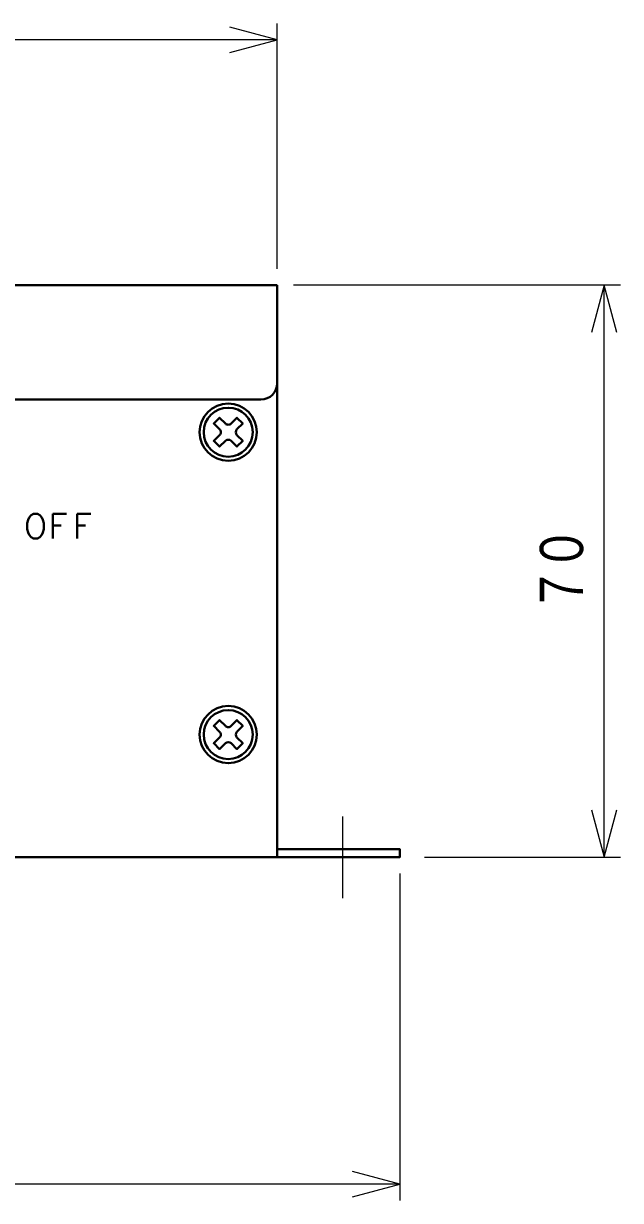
# Model space of a CAD drawing. Header units: millimetres. Extents: x 383 to 950, y 310 to 662.
# Drawn here: x 872.4 to 945.4, y 309.6 to 453.6 of the extents above; entities that cross this region are included whole.
import ezdxf

# ---------------------------------------------------------------- set-up
doc = ezdxf.new("R2010")
doc.units = ezdxf.units.MM
doc.layers.get('0').update_dxf_attribs({"lineweight": 30})
doc.layers.add('寸法', color=7, linetype='Continuous', lineweight=15)
doc.styles.add('BIGFONT', font='txt.shx', dxfattribs={"bigfont": 'bigfont'})
doc.styles.get("Standard").update_dxf_attribs({"font": 'txt', "bigfont": 'extfont2.shx'})

# ---------------------------------------------------------------- blocks, each defined once
blk = doc.blocks.new('A$C3BA60929')
for p, q in [((336, 72), (516, 72)), ((516, 72), (516, 60)), ((516, 70), (516, 3)), ((514, 58), (337.9964, 58)), ((516, 3), (516, 2))]:
    blk.add_line(p, q)
for points in [[(216, 71), (216, 3), (201, 3), (201, 2), (531, 2), (531, 3), (516, 3), (516, 71)], [(508.9394, 54.3536), (508.2323, 55.0607), (508.9394, 55.7678), (509.6465, 55.0607)], [(510.3536, 55.0606), (511.0607, 55.7677), (511.7678, 55.0606), (511.0607, 54.3535)], [(508.9394, 53.6464), (508.2323, 52.9393), (508.9394, 52.2322), (509.6465, 52.9393)], [(511.0607, 53.6465), (511.7678, 52.9394), (511.0607, 52.2323), (510.3536, 52.9394)], [(508.9394, 17.3536), (508.2323, 18.0607), (508.9394, 18.7678), (509.6465, 18.0607)], [(510.3536, 18.0606), (511.0607, 18.7677), (511.7678, 18.0606), (511.0607, 17.3535)], [(508.9394, 16.6464), (508.2323, 15.9393), (508.9394, 15.2322), (509.6465, 15.9393)], [(511.0607, 16.6465), (511.7678, 15.9394), (511.0607, 15.2323), (510.3536, 15.9394)]]:
    blk.add_lwpolyline(points)
for centre, radius in [((510, 54), 3.5), ((510, 54), 3), ((510, 17), 3.5), ((510, 17), 3)]:
    blk.add_circle(centre, radius)
for centre, radius, start, end in [((514, 60), 2, 270, 0), ((510, 55.4142), 0.5, 225, 315), ((508.5858, 54), 0.5, 0, 45), ((508.5858, 54), 0.5, 315, 0), ((511.4142, 54), 0.5, 135, 225), ((510, 52.5858), 0.5, 45, 135), ((508.5858, 17), 0.5, 0, 45), ((510, 18.4142), 0.5, 225, 315), ((511.4142, 17), 0.5, 135, 225), ((508.5858, 17), 0.5, 315, 0), ((510, 15.5858), 0.5, 45, 135)]:
    blk.add_arc(centre, radius, start, end)
for s, p in [('O', (485, 41)), ('F', (488, 41)), ('F', (491, 41))]:
    blk.add_text(s, height=3).set_placement(p)
blk = doc.blocks.new('A$C2587515C')
for p, q in [((516, 74), (516, 104)), ((516, 102), (510.2044, 103.5529)), ((516, 102), (216, 102)), ((510.2044, 100.4471), (516, 102)), ((558, 72), (518, 72)), ((556, 72), (554.4471, 66.2044)), ((556, 2), (556, 72)), ((557.5529, 66.2044), (556, 72)), ((554.4471, 7.7956), (556, 2)), ((556, 2), (557.5529, 7.7956)), ((524, 7), (524, -3)), ((534, 2), (558, 2)), ((531, 0), (531, -40)), ((531, -38), (525.2044, -36.4471)), ((531, -38), (201, -38)), ((525.2044, -39.5529), (531, -38))]:
    blk.add_line(p, q)
at = {"style": 'BIGFONT', "width": 0.833}
for s, p in [('０', (554, 37)), ('７', (554, 31.9999))]:
    blk.add_text(s, height=6, rotation=90, dxfattribs=at).set_placement(p)

msp = doc.modelspace()

# ---------------------------------------------------------------- block references
msp.add_blockref('A$C3BA60929', (387.44, 349.61))
at = {"layer": '寸法'}
msp.add_blockref('A$C2587515C', (387.44, 349.61), dxfattribs=at)

doc.saveas('drawing.dxf')
